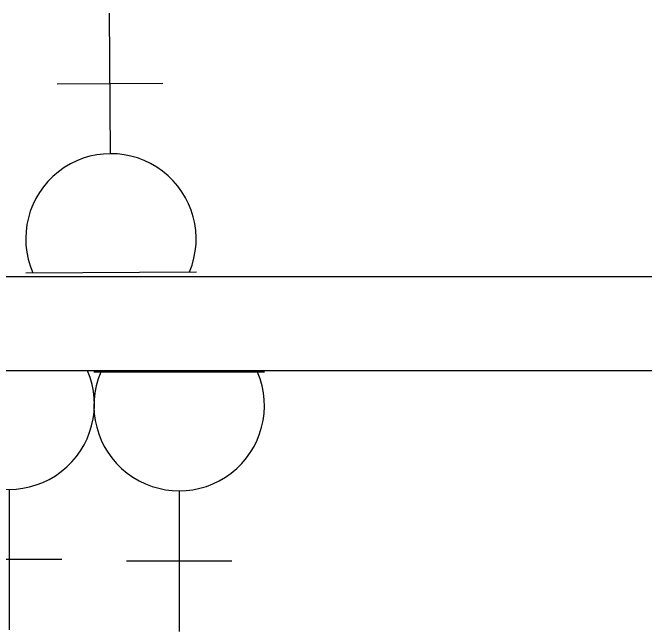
# Model space of a CAD drawing. Header units: inches. Extents: x -106706990 to 300603, y -86718466 to 1728185.
# Drawn here: x 56442 to 57454, y 34487 to 35477 of the extents above; entities that cross this region are included whole.
import ezdxf

# ---------------------------------------------------------------- set-up
doc = ezdxf.new("R2010")
doc.units = ezdxf.units.IN
doc.header["$MEASUREMENT"] = 0
doc.linetypes.add('HIDDEN', pattern=[0.375, 0.25, -0.125])
doc.layers.add('A-WALL', color=1, linetype='Continuous')
doc.layers.add('ELECT', color=6, linetype='Continuous')

# ---------------------------------------------------------------- blocks, each defined once
blk = doc.blocks.new('SOCKET')
at = {"layer": 'ELECT', "color": 6}
for p, q in [((15248.7, 25891.4), (15248.7, 26116.4)), ((15164.3, 26003.9), (15333.1, 26003.9)), ((15112.3, 25701.6), (15385.1, 25701.6))]:
    blk.add_line(p, q, dxfattribs=at)
blk.add_arc((15248.7, 25755), 136.4, 336.9763, 203.0237, dxfattribs=at)

msp = doc.modelspace()

# ---------------------------------------------------------------- linework, layer by layer
at = {"layer": 'A-WALL', "color": 8}
for p, q in [((60688.8, 35054.4), (51988.8, 35054.4)), ((51988.8, 34904.4), (60688.8, 34904.4))]:
    msp.add_line(p, q, dxfattribs=at)

# ---------------------------------------------------------------- block references
at = {"layer": 'ELECT', "color": 7, "linetype": 'HIDDEN'}
for p, rotation in [((41495.2, 9274.5), 0.322303585174993), ((71684.6, 60605.4), 180), ((71956.7, 60603.1), 180)]:
    msp.add_blockref('SOCKET', p, dxfattribs=dict(at, rotation=rotation))

doc.saveas('drawing.dxf')
